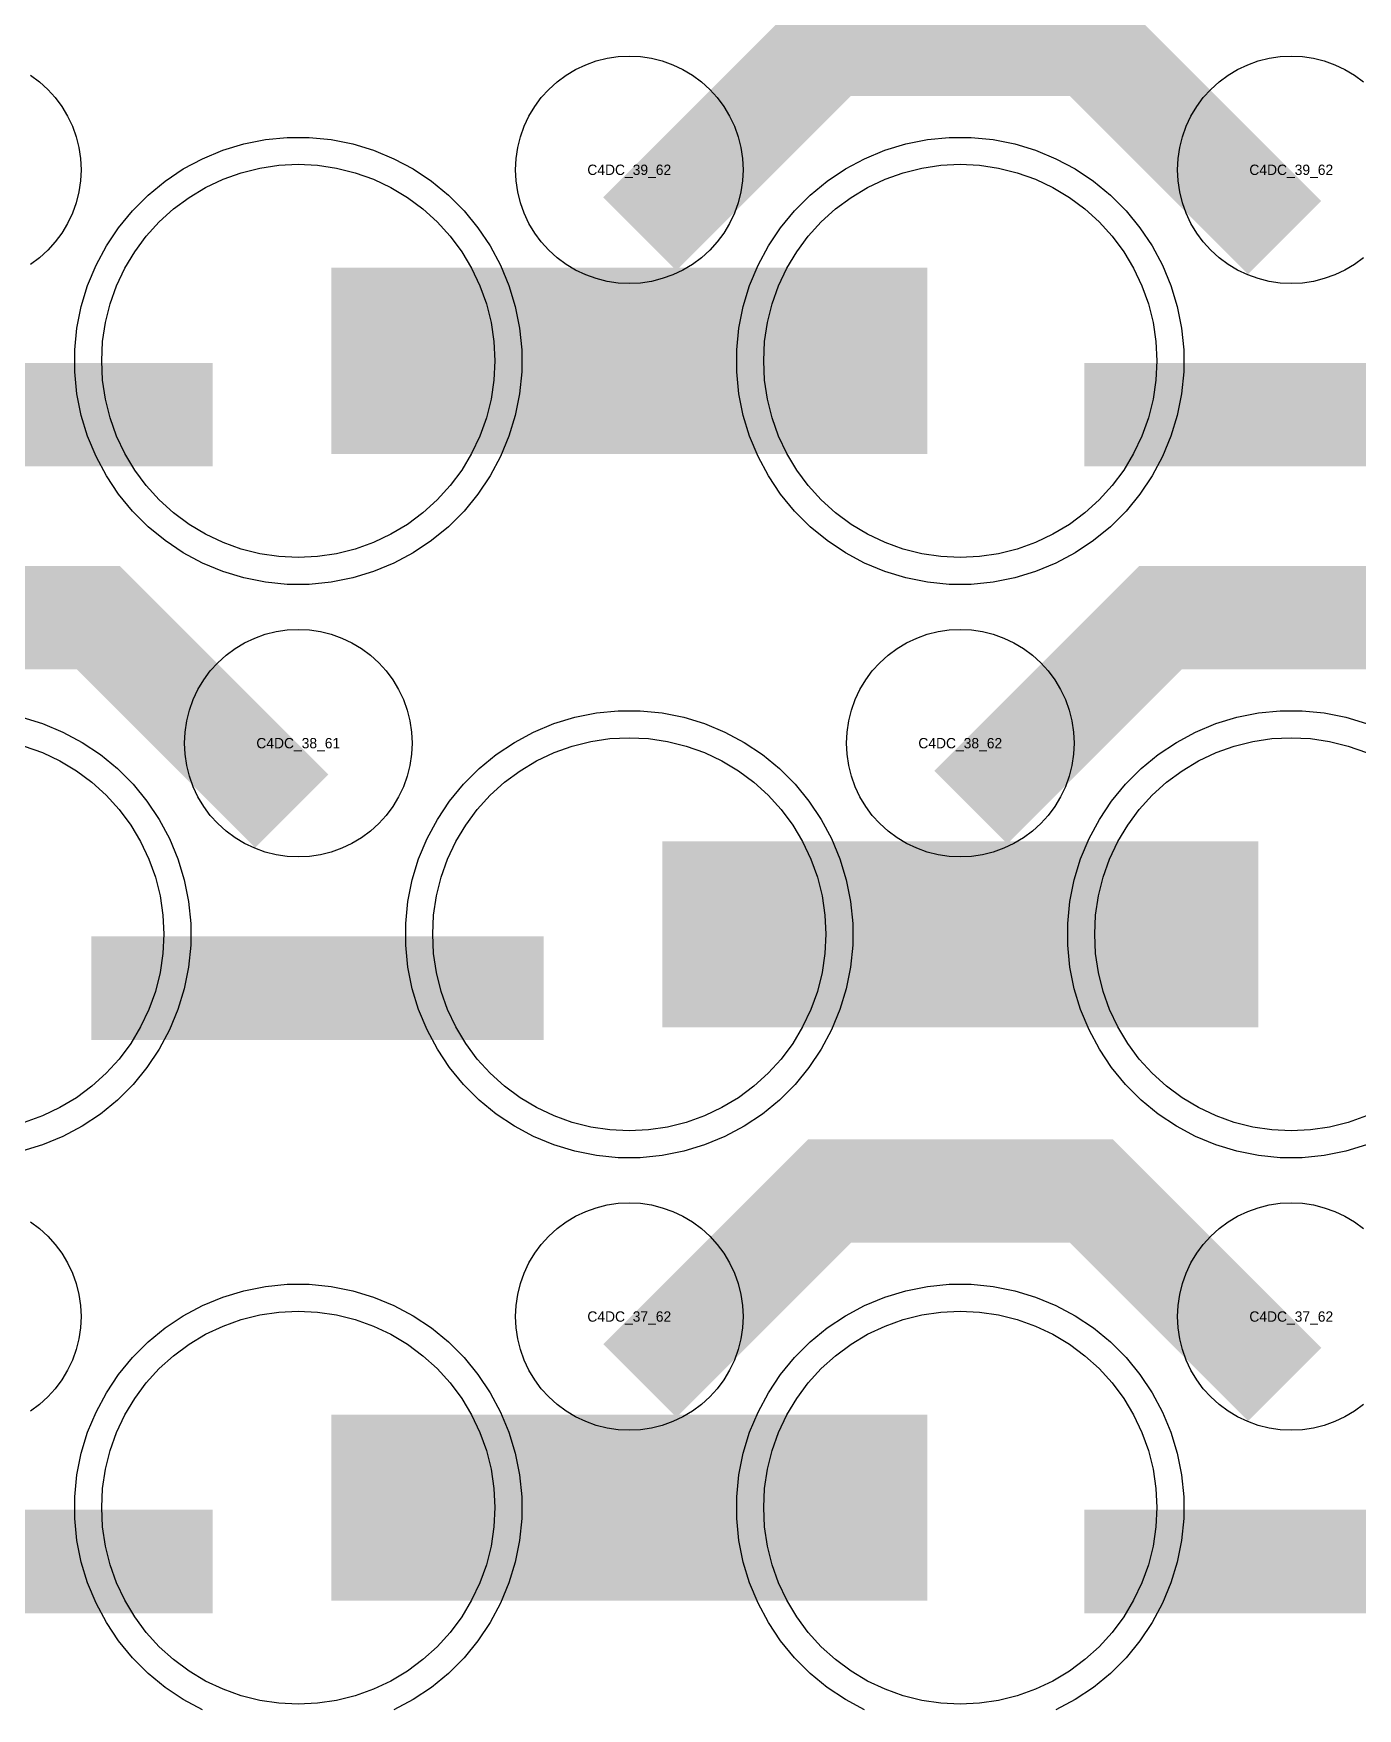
# Model space of a CAD drawing. Extents: x -11880 to 11880, y -14992 to 14992.
# Drawn here: x 7696 to 8016, y -9761.2 to -9356.4 of the extents above; entities that cross this region are included whole.
import ezdxf
from ezdxf.enums import TextEntityAlignment as Align

# ---------------------------------------------------------------- set-up
doc = ezdxf.new("R2010")
doc.units = 0
doc.header["$MEASUREMENT"] = 0
for name, color, linetype in [('GDS_775_DT_237', 138, 'CONTINUOUS'), ('RDL1_FS', 34, 'CONTINUOUS'), ('RDL_BS', 160, 'CONTINUOUS')]:
    doc.layers.add(name, color=color, linetype=linetype)

msp = doc.modelspace()

# ---------------------------------------------------------------- linework, layer by layer
at = {"layer": 'RDL1_FS'}
for points in [[(7760, -9483.074), (7755.343, -9482.845), (7750.732, -9482.161), (7746.209, -9481.029), (7741.819, -9479.457), (7737.605, -9477.465), (7733.605, -9475.067), (7729.86, -9472.289), (7726.406, -9469.159), (7723.276, -9465.705), (7720.498, -9461.96), (7718.1, -9457.96), (7716.108, -9453.746), (7714.536, -9449.356), (7713.404, -9444.833), (7712.72, -9440.222), (7712.491, -9435.565), (7712.72, -9430.908), (7713.404, -9426.297), (7714.536, -9421.774), (7716.108, -9417.384), (7718.1, -9413.17), (7720.498, -9409.17), (7723.276, -9405.425), (7726.406, -9401.971), (7729.86, -9398.841), (7733.605, -9396.063), (7737.605, -9393.665), (7741.819, -9391.673), (7746.209, -9390.101), (7750.732, -9388.969), (7755.343, -9388.285), (7760, -9388.056), (7764.657, -9388.285), (7769.268, -9388.969), (7773.791, -9390.101), (7778.181, -9391.673), (7782.395, -9393.665), (7786.395, -9396.063), (7790.14, -9398.841), (7793.594, -9401.971), (7796.724, -9405.425), (7799.502, -9409.17), (7801.9, -9413.17), (7803.892, -9417.384), (7805.464, -9421.774), (7806.596, -9426.297), (7807.28, -9430.908), (7807.509, -9435.565), (7807.28, -9440.222), (7806.596, -9444.833), (7805.464, -9449.356), (7803.892, -9453.746), (7801.9, -9457.96), (7799.502, -9461.96), (7796.724, -9465.705), (7793.594, -9469.159), (7790.14, -9472.289), (7786.395, -9475.067), (7782.395, -9477.465), (7778.181, -9479.457), (7773.791, -9481.029), (7769.268, -9482.161), (7764.657, -9482.845)], [(7920, -9483.074), (7915.343, -9482.845), (7910.732, -9482.161), (7906.209, -9481.029), (7901.819, -9479.457), (7897.605, -9477.465), (7893.605, -9475.067), (7889.86, -9472.289), (7886.406, -9469.159), (7883.276, -9465.705), (7880.498, -9461.96), (7878.1, -9457.96), (7876.108, -9453.746), (7874.536, -9449.356), (7873.404, -9444.833), (7872.72, -9440.222), (7872.491, -9435.565), (7872.72, -9430.908), (7873.404, -9426.297), (7874.536, -9421.774), (7876.108, -9417.384), (7878.1, -9413.17), (7880.498, -9409.17), (7883.276, -9405.425), (7886.406, -9401.971), (7889.86, -9398.841), (7893.605, -9396.063), (7897.605, -9393.665), (7901.819, -9391.673), (7906.209, -9390.101), (7910.732, -9388.969), (7915.343, -9388.285), (7920, -9388.056), (7924.657, -9388.285), (7929.268, -9388.969), (7933.791, -9390.101), (7938.181, -9391.673), (7942.395, -9393.665), (7946.395, -9396.063), (7950.14, -9398.841), (7953.594, -9401.971), (7956.724, -9405.425), (7959.502, -9409.17), (7961.9, -9413.17), (7963.892, -9417.384), (7965.464, -9421.774), (7966.596, -9426.297), (7967.28, -9430.908), (7967.509, -9435.565), (7967.28, -9440.222), (7966.596, -9444.833), (7965.464, -9449.356), (7963.892, -9453.746), (7961.9, -9457.96), (7959.502, -9461.96), (7956.724, -9465.705), (7953.594, -9469.159), (7950.14, -9472.289), (7946.395, -9475.067), (7942.395, -9477.465), (7938.181, -9479.457), (7933.791, -9481.029), (7929.268, -9482.161), (7924.657, -9482.845)]]:
    msp.add_lwpolyline(points, close=True, dxfattribs=at)
for points in [[(7768.002, -9435.565, 45, 45, 0), (7840.002, -9435.565, 45, 45, 0)], [(7840.002, -9435.565, 45, 45, 0), (7912.002, -9435.565, 45, 45, 0)]]:
    msp.add_lwpolyline(points, format="xyseb", dxfattribs=at)
at = {"layer": 'RDL1_FS', "color": 241, "true_color": 0xf7abae}
for points in [[(7693.791, -9528.666), (7698.181, -9530.238), (7702.395, -9532.23), (7706.395, -9534.628), (7710.14, -9537.406), (7713.594, -9540.536), (7716.724, -9543.99), (7719.502, -9547.735), (7721.9, -9551.735), (7723.892, -9555.949), (7725.464, -9560.339), (7726.596, -9564.862), (7727.28, -9569.473), (7727.509, -9574.13), (7727.28, -9578.787), (7726.596, -9583.398), (7725.464, -9587.921), (7723.892, -9592.311), (7721.9, -9596.525), (7719.502, -9600.525), (7716.724, -9604.27), (7713.594, -9607.724), (7710.14, -9610.854), (7706.395, -9613.632), (7702.395, -9616.03), (7698.181, -9618.022), (7693.791, -9619.594)], [(8018.181, -9618.022), (8013.791, -9619.594), (8009.268, -9620.726), (8004.657, -9621.41), (8000, -9621.639), (7995.343, -9621.41), (7990.732, -9620.726), (7986.209, -9619.594), (7981.819, -9618.022), (7977.605, -9616.03), (7973.605, -9613.632), (7969.86, -9610.854), (7966.406, -9607.724), (7963.276, -9604.27), (7960.498, -9600.525), (7958.1, -9596.525), (7956.108, -9592.311), (7954.536, -9587.921), (7953.404, -9583.398), (7952.72, -9578.787), (7952.491, -9574.13), (7952.72, -9569.473), (7953.404, -9564.862), (7954.536, -9560.339), (7956.108, -9555.949), (7958.1, -9551.735), (7960.498, -9547.735), (7963.276, -9543.99), (7966.406, -9540.536), (7969.86, -9537.406), (7973.605, -9534.628), (7977.605, -9532.23), (7981.819, -9530.238), (7986.209, -9528.666), (7990.732, -9527.534), (7995.343, -9526.85), (8000, -9526.621), (8004.657, -9526.85), (8009.268, -9527.534), (8013.791, -9528.666), (8018.181, -9530.238)]]:
    msp.add_lwpolyline(points, dxfattribs=at)
for points in [[(7840, -9621.639), (7835.343, -9621.41), (7830.732, -9620.726), (7826.209, -9619.594), (7821.819, -9618.022), (7817.605, -9616.03), (7813.605, -9613.632), (7809.86, -9610.854), (7806.406, -9607.724), (7803.276, -9604.27), (7800.498, -9600.525), (7798.1, -9596.525), (7796.108, -9592.311), (7794.536, -9587.921), (7793.404, -9583.398), (7792.72, -9578.787), (7792.491, -9574.13), (7792.72, -9569.473), (7793.404, -9564.862), (7794.536, -9560.339), (7796.108, -9555.949), (7798.1, -9551.735), (7800.498, -9547.735), (7803.276, -9543.99), (7806.406, -9540.536), (7809.86, -9537.406), (7813.605, -9534.628), (7817.605, -9532.23), (7821.819, -9530.238), (7826.209, -9528.666), (7830.732, -9527.534), (7835.343, -9526.85), (7840, -9526.621), (7844.657, -9526.85), (7849.268, -9527.534), (7853.791, -9528.666), (7858.181, -9530.238), (7862.395, -9532.23), (7866.395, -9534.628), (7870.14, -9537.406), (7873.594, -9540.536), (7876.724, -9543.99), (7879.502, -9547.735), (7881.9, -9551.735), (7883.892, -9555.949), (7885.464, -9560.339), (7886.596, -9564.862), (7887.28, -9569.473), (7887.509, -9574.13), (7887.28, -9578.787), (7886.596, -9583.398), (7885.464, -9587.921), (7883.892, -9592.311), (7881.9, -9596.525), (7879.502, -9600.525), (7876.724, -9604.27), (7873.594, -9607.724), (7870.14, -9610.854), (7866.395, -9613.632), (7862.395, -9616.03), (7858.181, -9618.022), (7853.791, -9619.594), (7849.268, -9620.726), (7844.657, -9621.41)], [(7760, -9760.204), (7755.343, -9759.975), (7750.732, -9759.291), (7746.209, -9758.159), (7741.819, -9756.587), (7737.605, -9754.595), (7733.605, -9752.197), (7729.86, -9749.419), (7726.406, -9746.289), (7723.276, -9742.835), (7720.498, -9739.09), (7718.1, -9735.09), (7716.108, -9730.876), (7714.536, -9726.486), (7713.404, -9721.963), (7712.72, -9717.352), (7712.491, -9712.695), (7712.72, -9708.038), (7713.404, -9703.427), (7714.536, -9698.904), (7716.108, -9694.514), (7718.1, -9690.3), (7720.498, -9686.3), (7723.276, -9682.555), (7726.406, -9679.101), (7729.86, -9675.971), (7733.605, -9673.193), (7737.605, -9670.795), (7741.819, -9668.803), (7746.209, -9667.231), (7750.732, -9666.099), (7755.343, -9665.415), (7760, -9665.186), (7764.657, -9665.415), (7769.268, -9666.099), (7773.791, -9667.231), (7778.181, -9668.803), (7782.395, -9670.795), (7786.395, -9673.193), (7790.14, -9675.971), (7793.594, -9679.101), (7796.724, -9682.555), (7799.502, -9686.3), (7801.9, -9690.3), (7803.892, -9694.514), (7805.464, -9698.904), (7806.596, -9703.427), (7807.28, -9708.038), (7807.509, -9712.695), (7807.28, -9717.352), (7806.596, -9721.963), (7805.464, -9726.486), (7803.892, -9730.876), (7801.9, -9735.09), (7799.502, -9739.09), (7796.724, -9742.835), (7793.594, -9746.289), (7790.14, -9749.419), (7786.395, -9752.197), (7782.395, -9754.595), (7778.181, -9756.587), (7773.791, -9758.159), (7769.268, -9759.291), (7764.657, -9759.975)], [(7920, -9760.204), (7915.343, -9759.975), (7910.732, -9759.291), (7906.209, -9758.159), (7901.819, -9756.587), (7897.605, -9754.595), (7893.605, -9752.197), (7889.86, -9749.419), (7886.406, -9746.289), (7883.276, -9742.835), (7880.498, -9739.09), (7878.1, -9735.09), (7876.108, -9730.876), (7874.536, -9726.486), (7873.404, -9721.963), (7872.72, -9717.352), (7872.491, -9712.695), (7872.72, -9708.038), (7873.404, -9703.427), (7874.536, -9698.904), (7876.108, -9694.514), (7878.1, -9690.3), (7880.498, -9686.3), (7883.276, -9682.555), (7886.406, -9679.101), (7889.86, -9675.971), (7893.605, -9673.193), (7897.605, -9670.795), (7901.819, -9668.803), (7906.209, -9667.231), (7910.732, -9666.099), (7915.343, -9665.415), (7920, -9665.186), (7924.657, -9665.415), (7929.268, -9666.099), (7933.791, -9667.231), (7938.181, -9668.803), (7942.395, -9670.795), (7946.395, -9673.193), (7950.14, -9675.971), (7953.594, -9679.101), (7956.724, -9682.555), (7959.502, -9686.3), (7961.9, -9690.3), (7963.892, -9694.514), (7965.464, -9698.904), (7966.596, -9703.427), (7967.28, -9708.038), (7967.509, -9712.695), (7967.28, -9717.352), (7966.596, -9721.963), (7965.464, -9726.486), (7963.892, -9730.876), (7961.9, -9735.09), (7959.502, -9739.09), (7956.724, -9742.835), (7953.594, -9746.289), (7950.14, -9749.419), (7946.395, -9752.197), (7942.395, -9754.595), (7938.181, -9756.587), (7933.791, -9758.159), (7929.268, -9759.291), (7924.657, -9759.975)]]:
    msp.add_lwpolyline(points, close=True, dxfattribs=at)
for points in [[(7848.002, -9574.13, 45, 45, 0), (7920.002, -9574.13, 45, 45, 0)], [(7920.002, -9574.13, 45, 45, 0), (7992.002, -9574.13, 45, 45, 0)], [(7768.002, -9712.695, 45, 45, 0), (7840.002, -9712.695, 45, 45, 0)], [(7840.002, -9712.695, 45, 45, 0), (7912.002, -9712.695, 45, 45, 0)]]:
    msp.add_lwpolyline(points, format="xyseb", dxfattribs=at)
at = {"layer": 'RDL_BS'}
for points in [[(7842.562, -9404.879, 25, 25, 0), (7888.377, -9359.064, 25, 25, 0), (7921.93, -9359.064, 25, 25, 0)], [(7998.401, -9405.778, 25, 25, 0), (7951.687, -9359.064, 25, 25, 0), (7921.929, -9359.064, 25, 25, 0)], [(7630.016, -9448.578, 25, 25, 0), (7739.281, -9448.578, 25, 25, 0)], [(7950.016, -9448.578, 25, 25, 0), (8059.281, -9448.578, 25, 25, 0)], [(7758.401, -9544.343, 25, 25, 0), (7711.687, -9497.629, 25, 25, 0), (7681.929, -9497.629, 25, 25, 0)], [(7922.562, -9543.444, 25, 25, 0), (7968.377, -9497.629, 25, 25, 0), (8001.93, -9497.629, 25, 25, 0)], [(8078.401, -9544.343, 25, 25, 0), (8031.687, -9497.629, 25, 25, 0), (8001.929, -9497.629, 25, 25, 0)], [(7842.562, -9682.009, 25, 25, 0), (7888.377, -9636.194, 25, 25, 0), (7921.93, -9636.194, 25, 25, 0)], [(7998.401, -9682.908, 25, 25, 0), (7951.687, -9636.194, 25, 25, 0), (7921.929, -9636.194, 25, 25, 0)]]:
    msp.add_lwpolyline(points, format="xyseb", dxfattribs=at)
for points in [[(7840, -9416.871), (7837.307, -9416.739), (7834.635, -9416.343), (7832.016, -9415.686), (7829.481, -9414.779), (7827.044, -9413.627), (7824.72, -9412.234), (7822.557, -9410.631), (7820.558, -9408.819), (7818.746, -9406.82), (7817.143, -9404.657), (7815.75, -9402.333), (7814.598, -9399.896), (7813.691, -9397.361), (7813.034, -9394.742), (7812.638, -9392.07), (7812.506, -9389.377), (7812.638, -9386.684), (7813.034, -9384.012), (7813.691, -9381.393), (7814.598, -9378.858), (7815.75, -9376.421), (7817.143, -9374.097), (7818.746, -9371.934), (7820.558, -9369.935), (7822.557, -9368.123), (7824.72, -9366.52), (7827.044, -9365.127), (7829.481, -9363.975), (7832.016, -9363.068), (7834.635, -9362.411), (7837.307, -9362.015), (7840, -9361.883), (7842.693, -9362.015), (7845.365, -9362.411), (7847.984, -9363.068), (7850.519, -9363.975), (7852.956, -9365.127), (7855.28, -9366.52), (7857.443, -9368.123), (7859.442, -9369.935), (7861.254, -9371.934), (7862.857, -9374.097), (7864.25, -9376.421), (7865.402, -9378.858), (7866.309, -9381.393), (7866.966, -9384.012), (7867.362, -9386.684), (7867.494, -9389.377), (7867.362, -9392.07), (7866.966, -9394.742), (7866.309, -9397.361), (7865.402, -9399.896), (7864.25, -9402.333), (7862.857, -9404.657), (7861.254, -9406.82), (7859.442, -9408.819), (7857.443, -9410.631), (7855.28, -9412.234), (7852.956, -9413.627), (7850.519, -9414.779), (7847.984, -9415.686), (7845.365, -9416.343), (7842.693, -9416.739)], [(7757.356, -9489.565), (7752.062, -9489.048), (7746.835, -9488.002), (7741.795, -9486.471), (7736.885, -9484.44), (7732.223, -9481.948), (7727.809, -9479.001), (7723.708, -9475.639), (7719.926, -9471.857), (7716.564, -9467.756), (7713.617, -9463.342), (7711.125, -9458.68), (7709.094, -9453.77), (7707.563, -9448.73), (7706.517, -9443.503), (7706, -9438.209), (7706, -9432.921), (7706.517, -9427.627), (7707.563, -9422.4), (7709.094, -9417.36), (7711.125, -9412.45), (7713.617, -9407.788), (7716.564, -9403.374), (7719.926, -9399.273), (7723.708, -9395.491), (7727.809, -9392.129), (7732.223, -9389.182), (7736.885, -9386.69), (7741.795, -9384.659), (7746.835, -9383.128), (7752.062, -9382.082), (7757.356, -9381.565), (7762.644, -9381.565), (7767.938, -9382.082), (7773.165, -9383.128), (7778.205, -9384.659), (7783.115, -9386.69), (7787.777, -9389.182), (7792.191, -9392.129), (7796.292, -9395.491), (7800.074, -9399.273), (7803.436, -9403.374), (7806.383, -9407.788), (7808.875, -9412.45), (7810.906, -9417.36), (7812.437, -9422.4), (7813.483, -9427.627), (7814, -9432.921), (7814, -9438.209), (7813.483, -9443.503), (7812.437, -9448.73), (7810.906, -9453.77), (7808.875, -9458.68), (7806.383, -9463.342), (7803.436, -9467.756), (7800.074, -9471.857), (7796.292, -9475.639), (7792.191, -9479.001), (7787.777, -9481.948), (7783.115, -9484.44), (7778.205, -9486.471), (7773.165, -9488.002), (7767.938, -9489.048), (7762.644, -9489.565)], [(7917.356, -9489.565), (7912.062, -9489.048), (7906.835, -9488.002), (7901.795, -9486.471), (7896.885, -9484.44), (7892.223, -9481.948), (7887.809, -9479.001), (7883.708, -9475.639), (7879.926, -9471.857), (7876.564, -9467.756), (7873.617, -9463.342), (7871.125, -9458.68), (7869.094, -9453.77), (7867.563, -9448.73), (7866.517, -9443.503), (7866, -9438.209), (7866, -9432.921), (7866.517, -9427.627), (7867.563, -9422.4), (7869.094, -9417.36), (7871.125, -9412.45), (7873.617, -9407.788), (7876.564, -9403.374), (7879.926, -9399.273), (7883.708, -9395.491), (7887.809, -9392.129), (7892.223, -9389.182), (7896.885, -9386.69), (7901.795, -9384.659), (7906.835, -9383.128), (7912.062, -9382.082), (7917.356, -9381.565), (7922.644, -9381.565), (7927.938, -9382.082), (7933.165, -9383.128), (7938.205, -9384.659), (7943.115, -9386.69), (7947.777, -9389.182), (7952.191, -9392.129), (7956.292, -9395.491), (7960.074, -9399.273), (7963.436, -9403.374), (7966.383, -9407.788), (7968.875, -9412.45), (7970.906, -9417.36), (7972.437, -9422.4), (7973.483, -9427.627), (7974, -9432.921), (7974, -9438.209), (7973.483, -9443.503), (7972.437, -9448.73), (7970.906, -9453.77), (7968.875, -9458.68), (7966.383, -9463.342), (7963.436, -9467.756), (7960.074, -9471.857), (7956.292, -9475.639), (7952.191, -9479.001), (7947.777, -9481.948), (7943.115, -9484.44), (7938.205, -9486.471), (7933.165, -9488.002), (7927.938, -9489.048), (7922.644, -9489.565)], [(7760, -9555.436), (7757.307, -9555.304), (7754.635, -9554.908), (7752.016, -9554.251), (7749.481, -9553.344), (7747.044, -9552.192), (7744.72, -9550.799), (7742.557, -9549.196), (7740.558, -9547.384), (7738.746, -9545.385), (7737.143, -9543.222), (7735.75, -9540.898), (7734.598, -9538.461), (7733.691, -9535.926), (7733.034, -9533.307), (7732.638, -9530.635), (7732.506, -9527.942), (7732.638, -9525.249), (7733.034, -9522.577), (7733.691, -9519.958), (7734.598, -9517.423), (7735.75, -9514.986), (7737.143, -9512.662), (7738.746, -9510.499), (7740.558, -9508.5), (7742.557, -9506.688), (7744.72, -9505.085), (7747.044, -9503.692), (7749.481, -9502.54), (7752.016, -9501.633), (7754.635, -9500.976), (7757.307, -9500.58), (7760, -9500.448), (7762.693, -9500.58), (7765.365, -9500.976), (7767.984, -9501.633), (7770.519, -9502.54), (7772.956, -9503.692), (7775.28, -9505.085), (7777.443, -9506.688), (7779.442, -9508.5), (7781.254, -9510.499), (7782.857, -9512.662), (7784.25, -9514.986), (7785.402, -9517.423), (7786.309, -9519.958), (7786.966, -9522.577), (7787.362, -9525.249), (7787.494, -9527.942), (7787.362, -9530.635), (7786.966, -9533.307), (7786.309, -9535.926), (7785.402, -9538.461), (7784.25, -9540.898), (7782.857, -9543.222), (7781.254, -9545.385), (7779.442, -9547.384), (7777.443, -9549.196), (7775.28, -9550.799), (7772.956, -9552.192), (7770.519, -9553.344), (7767.984, -9554.251), (7765.365, -9554.908), (7762.693, -9555.304)], [(7920, -9555.436), (7917.307, -9555.304), (7914.635, -9554.908), (7912.016, -9554.251), (7909.481, -9553.344), (7907.044, -9552.192), (7904.72, -9550.799), (7902.557, -9549.196), (7900.558, -9547.384), (7898.746, -9545.385), (7897.143, -9543.222), (7895.75, -9540.898), (7894.598, -9538.461), (7893.691, -9535.926), (7893.034, -9533.307), (7892.638, -9530.635), (7892.506, -9527.942), (7892.638, -9525.249), (7893.034, -9522.577), (7893.691, -9519.958), (7894.598, -9517.423), (7895.75, -9514.986), (7897.143, -9512.662), (7898.746, -9510.499), (7900.558, -9508.5), (7902.557, -9506.688), (7904.72, -9505.085), (7907.044, -9503.692), (7909.481, -9502.54), (7912.016, -9501.633), (7914.635, -9500.976), (7917.307, -9500.58), (7920, -9500.448), (7922.693, -9500.58), (7925.365, -9500.976), (7927.984, -9501.633), (7930.519, -9502.54), (7932.956, -9503.692), (7935.28, -9505.085), (7937.443, -9506.688), (7939.442, -9508.5), (7941.254, -9510.499), (7942.857, -9512.662), (7944.25, -9514.986), (7945.402, -9517.423), (7946.309, -9519.958), (7946.966, -9522.577), (7947.362, -9525.249), (7947.494, -9527.942), (7947.362, -9530.635), (7946.966, -9533.307), (7946.309, -9535.926), (7945.402, -9538.461), (7944.25, -9540.898), (7942.857, -9543.222), (7941.254, -9545.385), (7939.442, -9547.384), (7937.443, -9549.196), (7935.28, -9550.799), (7932.956, -9552.192), (7930.519, -9553.344), (7927.984, -9554.251), (7925.365, -9554.908), (7922.693, -9555.304)], [(7840, -9694.001), (7837.307, -9693.869), (7834.635, -9693.473), (7832.016, -9692.816), (7829.481, -9691.909), (7827.044, -9690.757), (7824.72, -9689.364), (7822.557, -9687.761), (7820.558, -9685.949), (7818.746, -9683.95), (7817.143, -9681.787), (7815.75, -9679.463), (7814.598, -9677.026), (7813.691, -9674.491), (7813.034, -9671.872), (7812.638, -9669.2), (7812.506, -9666.507), (7812.638, -9663.814), (7813.034, -9661.142), (7813.691, -9658.523), (7814.598, -9655.988), (7815.75, -9653.551), (7817.143, -9651.227), (7818.746, -9649.064), (7820.558, -9647.065), (7822.557, -9645.253), (7824.72, -9643.65), (7827.044, -9642.257), (7829.481, -9641.105), (7832.016, -9640.198), (7834.635, -9639.541), (7837.307, -9639.145), (7840, -9639.013), (7842.693, -9639.145), (7845.365, -9639.541), (7847.984, -9640.198), (7850.519, -9641.105), (7852.956, -9642.257), (7855.28, -9643.65), (7857.443, -9645.253), (7859.442, -9647.065), (7861.254, -9649.064), (7862.857, -9651.227), (7864.25, -9653.551), (7865.402, -9655.988), (7866.309, -9658.523), (7866.966, -9661.142), (7867.362, -9663.814), (7867.494, -9666.507), (7867.362, -9669.2), (7866.966, -9671.872), (7866.309, -9674.491), (7865.402, -9677.026), (7864.25, -9679.463), (7862.857, -9681.787), (7861.254, -9683.95), (7859.442, -9685.949), (7857.443, -9687.761), (7855.28, -9689.364), (7852.956, -9690.757), (7850.519, -9691.909), (7847.984, -9692.816), (7845.365, -9693.473), (7842.693, -9693.869)]]:
    msp.add_lwpolyline(points, close=True, dxfattribs=at)
for points in [[(8017.443, -9410.631), (8015.28, -9412.234), (8012.956, -9413.627), (8010.519, -9414.779), (8007.984, -9415.686), (8005.365, -9416.343), (8002.693, -9416.739), (8000, -9416.871), (7997.307, -9416.739), (7994.635, -9416.343), (7992.016, -9415.686), (7989.481, -9414.779), (7987.044, -9413.627), (7984.72, -9412.234), (7982.557, -9410.631), (7980.558, -9408.819), (7978.746, -9406.82), (7977.143, -9404.657), (7975.75, -9402.333), (7974.598, -9399.896), (7973.691, -9397.361), (7973.034, -9394.742), (7972.638, -9392.07), (7972.506, -9389.377), (7972.638, -9386.684), (7973.034, -9384.012), (7973.691, -9381.393), (7974.598, -9378.858), (7975.75, -9376.421), (7977.143, -9374.097), (7978.746, -9371.934), (7980.558, -9369.935), (7982.557, -9368.123), (7984.72, -9366.52), (7987.044, -9365.127), (7989.481, -9363.975), (7992.016, -9363.068), (7994.635, -9362.411), (7997.307, -9362.015), (8000, -9361.883), (8002.693, -9362.015), (8005.365, -9362.411), (8007.984, -9363.068), (8010.519, -9363.975), (8012.956, -9365.127), (8015.28, -9366.52), (8017.443, -9368.123)], [(7695.28, -9366.52), (7697.443, -9368.123), (7699.442, -9369.935), (7701.254, -9371.934), (7702.857, -9374.097), (7704.25, -9376.421), (7705.402, -9378.858), (7706.309, -9381.393), (7706.966, -9384.012), (7707.362, -9386.684), (7707.494, -9389.377), (7707.362, -9392.07), (7706.966, -9394.742), (7706.309, -9397.361), (7705.402, -9399.896), (7704.25, -9402.333), (7702.857, -9404.657), (7701.254, -9406.82), (7699.442, -9408.819), (7697.443, -9410.631), (7695.28, -9412.234)], [(8017.443, -9687.761), (8015.28, -9689.364), (8012.956, -9690.757), (8010.519, -9691.909), (8007.984, -9692.816), (8005.365, -9693.473), (8002.693, -9693.869), (8000, -9694.001), (7997.307, -9693.869), (7994.635, -9693.473), (7992.016, -9692.816), (7989.481, -9691.909), (7987.044, -9690.757), (7984.72, -9689.364), (7982.557, -9687.761), (7980.558, -9685.949), (7978.746, -9683.95), (7977.143, -9681.787), (7975.75, -9679.463), (7974.598, -9677.026), (7973.691, -9674.491), (7973.034, -9671.872), (7972.638, -9669.2), (7972.506, -9666.507), (7972.638, -9663.814), (7973.034, -9661.142), (7973.691, -9658.523), (7974.598, -9655.988), (7975.75, -9653.551), (7977.143, -9651.227), (7978.746, -9649.064), (7980.558, -9647.065), (7982.557, -9645.253), (7984.72, -9643.65), (7987.044, -9642.257), (7989.481, -9641.105), (7992.016, -9640.198), (7994.635, -9639.541), (7997.307, -9639.145), (8000, -9639.013), (8002.693, -9639.145), (8005.365, -9639.541), (8007.984, -9640.198), (8010.519, -9641.105), (8012.956, -9642.257), (8015.28, -9643.65), (8017.443, -9645.253)], [(7695.28, -9643.65), (7697.443, -9645.253), (7699.442, -9647.065), (7701.254, -9649.064), (7702.857, -9651.227), (7704.25, -9653.551), (7705.402, -9655.988), (7706.309, -9658.523), (7706.966, -9661.142), (7707.362, -9663.814), (7707.494, -9666.507), (7707.362, -9669.2), (7706.966, -9671.872), (7706.309, -9674.491), (7705.402, -9677.026), (7704.25, -9679.463), (7702.857, -9681.787), (7701.254, -9683.95), (7699.442, -9685.949), (7697.443, -9687.761), (7695.28, -9689.364)]]:
    msp.add_lwpolyline(points, dxfattribs=at)
at = {"layer": 'RDL_BS', "color": 241, "true_color": 0xf7abae}
msp.add_lwpolyline([(7837.356, -9628.13), (7832.062, -9627.613), (7826.835, -9626.567), (7821.795, -9625.036), (7816.885, -9623.005), (7812.223, -9620.513), (7807.809, -9617.566), (7803.708, -9614.204), (7799.926, -9610.422), (7796.564, -9606.321), (7793.617, -9601.907), (7791.125, -9597.245), (7789.094, -9592.335), (7787.563, -9587.295), (7786.517, -9582.068), (7786, -9576.774), (7786, -9571.486), (7786.517, -9566.192), (7787.563, -9560.965), (7789.094, -9555.925), (7791.125, -9551.015), (7793.617, -9546.353), (7796.564, -9541.939), (7799.926, -9537.838), (7803.708, -9534.056), (7807.809, -9530.694), (7812.223, -9527.747), (7816.885, -9525.255), (7821.795, -9523.224), (7826.835, -9521.693), (7832.062, -9520.647), (7837.356, -9520.13), (7842.644, -9520.13), (7847.938, -9520.647), (7853.165, -9521.693), (7858.205, -9523.224), (7863.115, -9525.255), (7867.777, -9527.747), (7872.191, -9530.694), (7876.292, -9534.056), (7880.074, -9537.838), (7883.436, -9541.939), (7886.383, -9546.353), (7888.875, -9551.015), (7890.906, -9555.925), (7892.437, -9560.965), (7893.483, -9566.192), (7894, -9571.486), (7894, -9576.774), (7893.483, -9582.068), (7892.437, -9587.295), (7890.906, -9592.335), (7888.875, -9597.245), (7886.383, -9601.907), (7883.436, -9606.321), (7880.074, -9610.422), (7876.292, -9614.204), (7872.191, -9617.566), (7867.777, -9620.513), (7863.115, -9623.005), (7858.205, -9625.036), (7853.165, -9626.567), (7847.938, -9627.613), (7842.644, -9628.13)], close=True, dxfattribs=at)
for points in [[(8018.205, -9625.036), (8013.165, -9626.567), (8007.938, -9627.613), (8002.644, -9628.13), (7997.356, -9628.13), (7992.062, -9627.613), (7986.835, -9626.567), (7981.795, -9625.036), (7976.885, -9623.005), (7972.223, -9620.513), (7967.809, -9617.566), (7963.708, -9614.204), (7959.926, -9610.422), (7956.564, -9606.321), (7953.617, -9601.907), (7951.125, -9597.245), (7949.094, -9592.335), (7947.563, -9587.295), (7946.517, -9582.068), (7946, -9576.774), (7946, -9571.486), (7946.517, -9566.192), (7947.563, -9560.965), (7949.094, -9555.925), (7951.125, -9551.015), (7953.617, -9546.353), (7956.564, -9541.939), (7959.926, -9537.838), (7963.708, -9534.056), (7967.809, -9530.694), (7972.223, -9527.747), (7976.885, -9525.255), (7981.795, -9523.224), (7986.835, -9521.693), (7992.062, -9520.647), (7997.356, -9520.13), (8002.644, -9520.13), (8007.938, -9520.647), (8013.165, -9521.693), (8018.205, -9523.224)], [(7693.165, -9521.693), (7698.205, -9523.224), (7703.115, -9525.255), (7707.777, -9527.747), (7712.191, -9530.694), (7716.292, -9534.056), (7720.074, -9537.838), (7723.436, -9541.939), (7726.383, -9546.353), (7728.875, -9551.015), (7730.906, -9555.925), (7732.437, -9560.965), (7733.483, -9566.192), (7734, -9571.486), (7734, -9576.774), (7733.483, -9582.068), (7732.437, -9587.295), (7730.906, -9592.335), (7728.875, -9597.245), (7726.383, -9601.907), (7723.436, -9606.321), (7720.074, -9610.422), (7716.292, -9614.204), (7712.191, -9617.566), (7707.777, -9620.513), (7703.115, -9623.005), (7698.205, -9625.036), (7693.165, -9626.567)], [(7736.885, -9761.57), (7732.223, -9759.078), (7727.809, -9756.131), (7723.708, -9752.769), (7719.926, -9748.987), (7716.564, -9744.886), (7713.617, -9740.472), (7711.125, -9735.81), (7709.094, -9730.9), (7707.563, -9725.86), (7706.517, -9720.633), (7706, -9715.339), (7706, -9710.051), (7706.517, -9704.757), (7707.563, -9699.53), (7709.094, -9694.49), (7711.125, -9689.58), (7713.617, -9684.918), (7716.564, -9680.504), (7719.926, -9676.403), (7723.708, -9672.621), (7727.809, -9669.259), (7732.223, -9666.312), (7736.885, -9663.82), (7741.795, -9661.789), (7746.835, -9660.258), (7752.062, -9659.212), (7757.356, -9658.695), (7762.644, -9658.695), (7767.938, -9659.212), (7773.165, -9660.258), (7778.205, -9661.789), (7783.115, -9663.82), (7787.777, -9666.312), (7792.191, -9669.259), (7796.292, -9672.621), (7800.074, -9676.403), (7803.436, -9680.504), (7806.383, -9684.918), (7808.875, -9689.58), (7810.906, -9694.49), (7812.437, -9699.53), (7813.483, -9704.757), (7814, -9710.051), (7814, -9715.339), (7813.483, -9720.633), (7812.437, -9725.86), (7810.906, -9730.9), (7808.875, -9735.81), (7806.383, -9740.472), (7803.436, -9744.886), (7800.074, -9748.987), (7796.292, -9752.769), (7792.191, -9756.131), (7787.777, -9759.078), (7783.115, -9761.57)], [(7896.885, -9761.57), (7892.223, -9759.078), (7887.809, -9756.131), (7883.708, -9752.769), (7879.926, -9748.987), (7876.564, -9744.886), (7873.617, -9740.472), (7871.125, -9735.81), (7869.094, -9730.9), (7867.563, -9725.86), (7866.517, -9720.633), (7866, -9715.339), (7866, -9710.051), (7866.517, -9704.757), (7867.563, -9699.53), (7869.094, -9694.49), (7871.125, -9689.58), (7873.617, -9684.918), (7876.564, -9680.504), (7879.926, -9676.403), (7883.708, -9672.621), (7887.809, -9669.259), (7892.223, -9666.312), (7896.885, -9663.82), (7901.795, -9661.789), (7906.835, -9660.258), (7912.062, -9659.212), (7917.356, -9658.695), (7922.644, -9658.695), (7927.938, -9659.212), (7933.165, -9660.258), (7938.205, -9661.789), (7943.115, -9663.82), (7947.777, -9666.312), (7952.191, -9669.259), (7956.292, -9672.621), (7960.074, -9676.403), (7963.436, -9680.504), (7966.383, -9684.918), (7968.875, -9689.58), (7970.906, -9694.49), (7972.437, -9699.53), (7973.483, -9704.757), (7974, -9710.051), (7974, -9715.339), (7973.483, -9720.633), (7972.437, -9725.86), (7970.906, -9730.9), (7968.875, -9735.81), (7966.383, -9740.472), (7963.436, -9744.886), (7960.074, -9748.987), (7956.292, -9752.769), (7952.191, -9756.131), (7947.777, -9759.078), (7943.115, -9761.57)]]:
    msp.add_lwpolyline(points, dxfattribs=at)
for points in [[(7710.016, -9587.143, 25, 25, 0), (7819.281, -9587.143, 25, 25, 0)], [(7630.016, -9725.708, 25, 25, 0), (7739.281, -9725.708, 25, 25, 0)], [(7950.016, -9725.708, 25, 25, 0), (8059.281, -9725.708, 25, 25, 0)]]:
    msp.add_lwpolyline(points, format="xyseb", dxfattribs=at)

# ---------------------------------------------------------------- texts
at = {"layer": 'GDS_775_DT_237'}
for s, p in [('C4DC_39_62', (7840, -9389.377)), ('C4DC_39_62', (7840, -9389.377)), ('C4DC_39_62', (8000, -9389.377)), ('C4DC_39_62', (8000, -9389.377)), ('C4DC_38_61', (7760, -9527.942)), ('C4DC_38_61', (7760, -9527.942)), ('C4DC_38_62', (7920, -9527.942)), ('C4DC_38_62', (7920, -9527.942)), ('C4DC_37_62', (7840, -9666.507)), ('C4DC_37_62', (7840, -9666.507)), ('C4DC_37_62', (8000, -9666.507)), ('C4DC_37_62', (8000, -9666.507))]:
    msp.add_text(s, height=2.5, dxfattribs=at).set_placement(p, align=Align.MIDDLE_CENTER)

doc.saveas('drawing.dxf')
